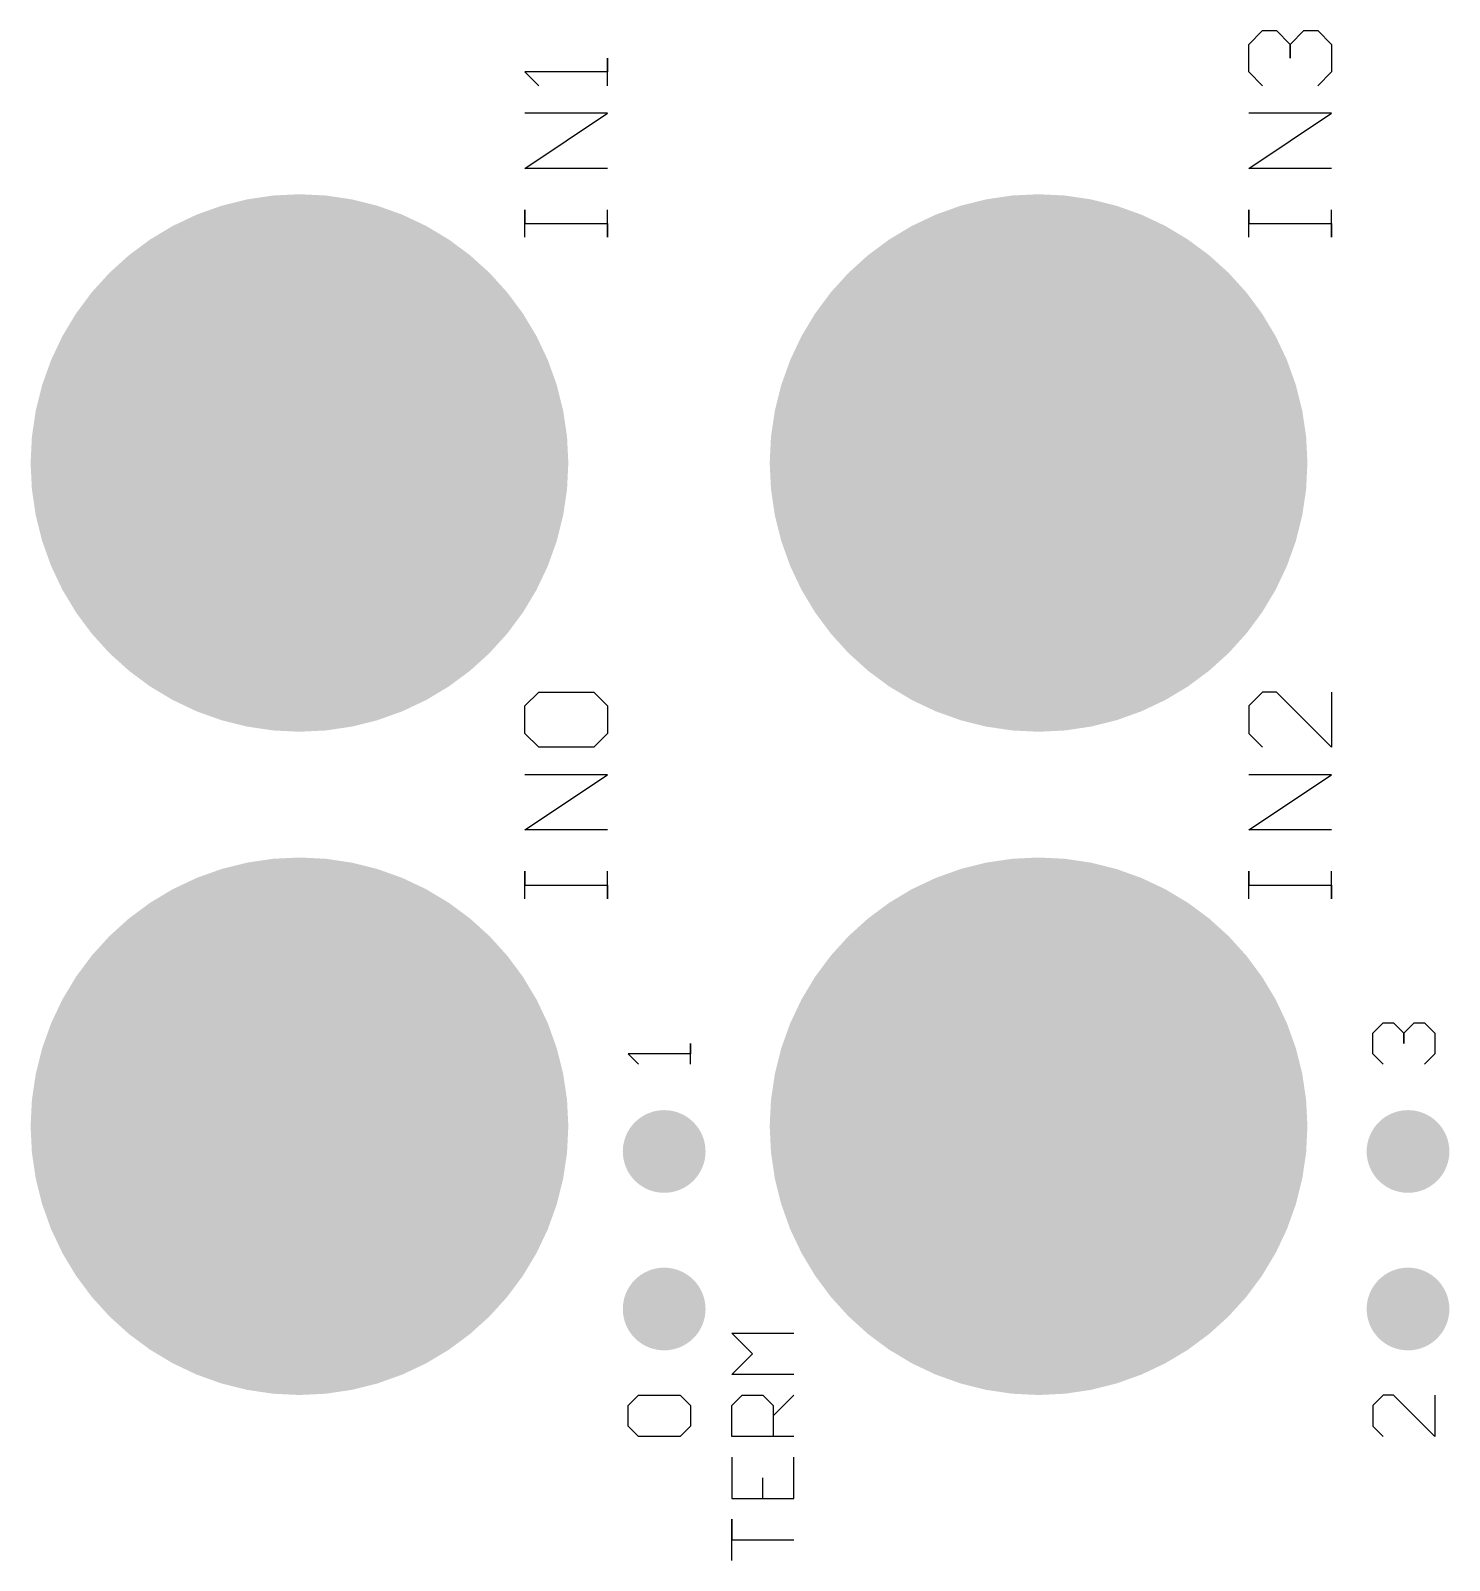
# Model space of a CAD drawing. Header units: millimetres. Extents: x 35 to 161, y 53 to 90.
# Drawn here: x 63.55 to 97.85, y 53 to 90 of the extents above; entities that cross this region are included whole.
import ezdxf

# ---------------------------------------------------------------- set-up
doc = ezdxf.new("R2010")
doc.units = ezdxf.units.MM
for name, color, linetype in [('BottomLayer', 5, 'Continuous'), ('BottomSolder', 6, 'Continuous'), ('PadHoleLayer', 156, 'Continuous'), ('TopLayer', 1, 'Continuous'), ('TopOverlay', 2, 'Continuous'), ('TopSolder', 216, 'Continuous')]:
    doc.layers.add(name, color=color, linetype=linetype)

msp = doc.modelspace()

# ---------------------------------------------------------------- linework, layer by layer
at = {"layer": 'BottomLayer'}
for points, const_width in [([(68.55, 79.541, 1), (71.55, 79.541, 1)], 3), ([(86.418, 79.541, 1), (89.418, 79.541, 1)], 3), ([(68.55, 63.5, 1), (71.55, 63.5, 1)], 3), ([(86.418, 63.5, 1), (89.418, 63.5, 1)], 3), ([(78.486, 62.89, 1), (79.248, 62.89, 1)], 0.762), ([(96.469, 62.89, 1), (97.231, 62.89, 1)], 0.762), ([(78.486, 59.08, 1), (79.248, 59.08, 1)], 0.762), ([(96.469, 59.08, 1), (97.231, 59.08, 1)], 0.762)]:
    msp.add_lwpolyline(points, format="xyb", close=True, dxfattribs=dict(at, const_width=const_width))
at = {"layer": 'BottomSolder'}
for points, const_width in [([(68.499, 79.541, 1), (71.601, 79.541, 1)], 3.102), ([(86.367, 79.541, 1), (89.469, 79.541, 1)], 3.102), ([(68.499, 63.5, 1), (71.601, 63.5, 1)], 3.102), ([(86.367, 63.5, 1), (89.469, 63.5, 1)], 3.102), ([(78.435, 62.89, 1), (79.299, 62.89, 1)], 0.864), ([(96.418, 62.89, 1), (97.282, 62.89, 1)], 0.864), ([(78.435, 59.08, 1), (79.299, 59.08, 1)], 0.864), ([(96.418, 59.08, 1), (97.282, 59.08, 1)], 0.864)]:
    msp.add_lwpolyline(points, format="xyb", close=True, dxfattribs=dict(at, const_width=const_width))
at = {"layer": 'PadHoleLayer'}
for points, const_width in [([(66.8, 79.541, 1), (73.3, 79.541, 1)], 6.5), ([(84.668, 79.541, 1), (91.168, 79.541, 1)], 6.5), ([(66.8, 63.5, 1), (73.3, 63.5, 1)], 6.5), ([(84.668, 63.5, 1), (91.168, 63.5, 1)], 6.5), ([(78.367, 62.89, 1), (79.367, 62.89, 1)], 1), ([(96.35, 62.89, 1), (97.35, 62.89, 1)], 1), ([(78.367, 59.08, 1), (79.367, 59.08, 1)], 1), ([(96.35, 59.08, 1), (97.35, 59.08, 1)], 1)]:
    msp.add_lwpolyline(points, format="xyb", close=True, dxfattribs=dict(at, const_width=const_width))
at = {"layer": 'TopLayer'}
for points, const_width in [([(68.55, 79.541, 1), (71.55, 79.541, 1)], 3), ([(86.418, 79.541, 1), (89.418, 79.541, 1)], 3), ([(68.55, 63.5, 1), (71.55, 63.5, 1)], 3), ([(86.418, 63.5, 1), (89.418, 63.5, 1)], 3), ([(78.486, 62.89, 1), (79.248, 62.89, 1)], 0.762), ([(96.469, 62.89, 1), (97.231, 62.89, 1)], 0.762), ([(78.486, 59.08, 1), (79.248, 59.08, 1)], 0.762), ([(96.469, 59.08, 1), (97.231, 59.08, 1)], 0.762)]:
    msp.add_lwpolyline(points, format="xyb", close=True, dxfattribs=dict(at, const_width=const_width))
at = {"layer": 'TopOverlay'}
for p, q in [((93.001, 89.665), (93.334, 89.998)), ((93.334, 89.998), (93.667, 89.998)), ((93.667, 89.998), (94, 89.665)), ((94, 89.665), (94.334, 89.998)), ((94.334, 89.998), (94.667, 89.998)), ((94.667, 89.998), (95, 89.665)), ((93.001, 88.999), (93.001, 89.665)), ((94, 89.665), (94, 89.332)), ((94, 89.332), (94, 89.665)), ((95, 89.665), (95, 88.999)), ((77.5, 88.665), (77.5, 89.332)), ((77.5, 89.332), (77.5, 88.999)), ((77.5, 88.999), (75.501, 88.999)), ((75.501, 88.999), (75.834, 88.665)), ((93.334, 88.665), (93.001, 88.999)), ((95, 88.999), (94.667, 88.665)), ((75.501, 86.666), (77.5, 87.999)), ((77.5, 87.999), (75.501, 87.999)), ((93.001, 86.666), (95, 87.999)), ((95, 87.999), (93.001, 87.999)), ((77.5, 86.666), (75.501, 86.666)), ((95, 86.666), (93.001, 86.666)), ((75.501, 85), (75.501, 85.666)), ((75.501, 85.666), (75.501, 85.333)), ((77.5, 85), (77.5, 85.666)), ((93.001, 85), (93.001, 85.666)), ((93.001, 85.666), (93.001, 85.333)), ((95, 85), (95, 85.666)), ((75.501, 85.333), (77.5, 85.333)), ((77.5, 85.333), (77.5, 85)), ((93.001, 85.333), (95, 85.333)), ((95, 85.333), (95, 85)), ((75.501, 73.665), (75.834, 73.998)), ((75.834, 73.998), (77.167, 73.998)), ((77.167, 73.998), (77.5, 73.665)), ((93.334, 73.998), (93.001, 73.665)), ((93.667, 73.998), (93.334, 73.998)), ((95, 72.665), (93.667, 73.998)), ((95, 73.998), (95, 72.665)), ((75.501, 72.999), (75.501, 73.665)), ((77.5, 73.665), (77.5, 72.999)), ((93.001, 73.665), (93.001, 72.999)), ((75.834, 72.665), (75.501, 72.999)), ((77.5, 72.999), (77.167, 72.665)), ((93.001, 72.999), (93.334, 72.665)), ((77.167, 72.665), (75.834, 72.665)), ((75.501, 70.666), (77.5, 71.999)), ((77.5, 71.999), (75.501, 71.999)), ((93.001, 70.666), (95, 71.999)), ((95, 71.999), (93.001, 71.999)), ((77.5, 70.666), (75.501, 70.666)), ((95, 70.666), (93.001, 70.666)), ((75.501, 69), (75.501, 69.666)), ((75.501, 69.666), (75.501, 69.333)), ((77.5, 69), (77.5, 69.666)), ((93.001, 69), (93.001, 69.666)), ((93.001, 69.666), (93.001, 69.333)), ((95, 69), (95, 69.666)), ((75.501, 69.333), (77.5, 69.333)), ((77.5, 69.333), (77.5, 69)), ((93.001, 69.333), (95, 69.333)), ((95, 69.333), (95, 69)), ((96, 65.75), (96.25, 66)), ((96.25, 66), (96.5, 66)), ((96.5, 66), (96.75, 65.75)), ((96.75, 65.75), (97, 66)), ((97, 66), (97.25, 66)), ((97.25, 66), (97.5, 65.75)), ((79.5, 65), (79.5, 65.5)), ((79.5, 65.5), (79.5, 65.25)), ((96, 65.25), (96, 65.75)), ((96.75, 65.75), (96.75, 65.5)), ((96.75, 65.5), (96.75, 65.75)), ((97.5, 65.75), (97.5, 65.25)), ((79.5, 65.25), (78, 65.25)), ((78, 65.25), (78.25, 65)), ((96.25, 65), (96, 65.25)), ((97.5, 65.25), (97.25, 65)), ((81, 57.998), (80.5, 58.498)), ((80.5, 58.498), (82, 58.498)), ((80.5, 57.499), (81, 57.998)), ((82, 57.499), (80.5, 57.499)), ((78, 56.75), (78.25, 57)), ((78.25, 57), (79.25, 57)), ((79.25, 57), (79.5, 56.75)), ((80.5, 56.749), (80.75, 56.999)), ((80.75, 56.999), (81.25, 56.999)), ((81.25, 56.999), (81.5, 56.749)), ((81.5, 56.499), (82, 56.999)), ((96.25, 57), (96, 56.75)), ((96.5, 57), (96.25, 57)), ((97.5, 56), (96.5, 57)), ((97.5, 57), (97.5, 56)), ((78, 56.25), (78, 56.75)), ((79.5, 56.75), (79.5, 56.25)), ((80.5, 55.999), (80.5, 56.749)), ((81.5, 56.749), (81.5, 55.999)), ((96, 56.75), (96, 56.25)), ((78.25, 56), (78, 56.25)), ((79.5, 56.25), (79.25, 56)), ((96, 56.25), (96.25, 56)), ((79.25, 56), (78.25, 56)), ((82, 55.999), (80.5, 55.999)), ((80.5, 55.499), (80.5, 54.5)), ((82, 54.5), (82, 55.499)), ((81.25, 54.5), (81.25, 54.999)), ((80.5, 54.5), (82, 54.5)), ((80.5, 53), (80.5, 54)), ((80.5, 54), (80.5, 53.5)), ((80.5, 53.5), (82, 53.5))]:
    msp.add_line(p, q, dxfattribs=at)
at = {"layer": 'TopSolder'}
for points, const_width in [([(68.499, 79.541, 1), (71.601, 79.541, 1)], 3.102), ([(86.367, 79.541, 1), (89.469, 79.541, 1)], 3.102), ([(68.499, 63.5, 1), (71.601, 63.5, 1)], 3.102), ([(86.367, 63.5, 1), (89.469, 63.5, 1)], 3.102), ([(78.435, 62.89, 1), (79.299, 62.89, 1)], 0.864), ([(96.418, 62.89, 1), (97.282, 62.89, 1)], 0.864), ([(78.435, 59.08, 1), (79.299, 59.08, 1)], 0.864), ([(96.418, 59.08, 1), (97.282, 59.08, 1)], 0.864)]:
    msp.add_lwpolyline(points, format="xyb", close=True, dxfattribs=dict(at, const_width=const_width))

doc.saveas('drawing.dxf')
